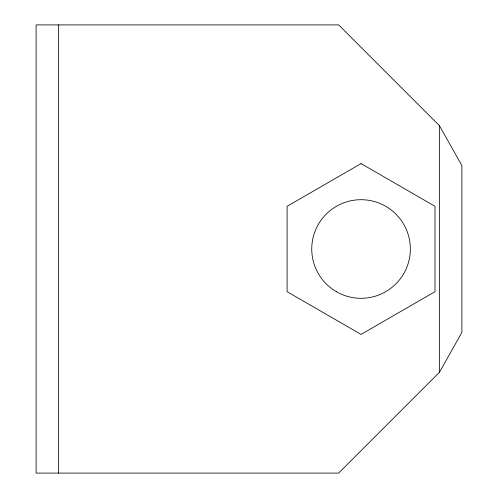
<?xml version="1.0" encoding="UTF-8"?>
<svg xmlns="http://www.w3.org/2000/svg" width="498" height="498" viewBox="0 0 498 498"><rect width="100%" height="100%" fill="white"/><g stroke="black" fill="none" stroke-linecap="round" stroke-linejoin="round"><path stroke-width="0.75" d="M439.485 372.255L461.895 332.39L461.895 165.61L439.485 125.745L338.64 24.9L36.105 24.9L36.105 473.1L338.64 473.1L439.485 372.255L439.485 125.745M58.515 24.9L58.515 473.1M361.05 163.605L287.097 206.303L287.097 291.697L361.05 334.395L435.003 291.697L435.003 206.303L361.05 163.605M336.399 291.697A49.302 49.302 0 0 0 410.352 249A49.302 49.302 0 0 0 336.399 206.303A49.302 49.302 0 0 0 336.399 291.697"/></g></svg>
